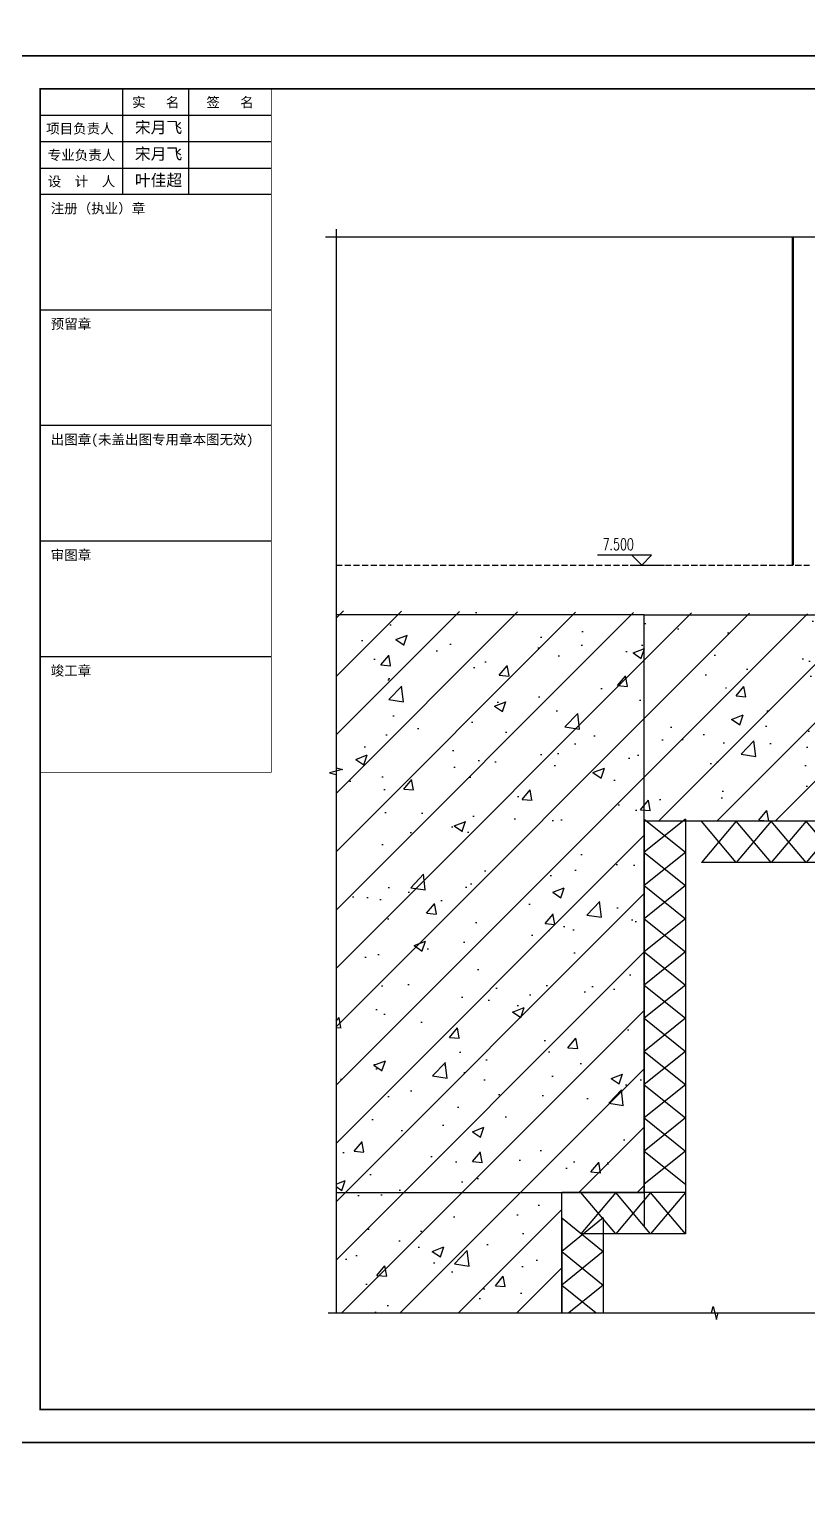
# Model space of a CAD drawing. Extents: x -160106 to 966792, y -663931 to 1550022.
# Drawn here: x -83421 to -82477, y -99664 to -97890 of the extents above; entities that cross this region are included whole.
import ezdxf
from ezdxf.enums import TextEntityAlignment as Align
from ezdxf.xclip import XClip

# ---------------------------------------------------------------- set-up
doc = ezdxf.new("R2010")
doc.units = 0
doc.linetypes.add('ZN-DASH', pattern=[0.35, 0.25, -0.1])
for name, color, linetype in [('!ZN1-填充-8', 8, 'Continuous'), ('!ZN7-符号-173', 173, 'Continuous'), ('0-cxFrame', 155, 'Continuous'), ('20剖面图$0$A-LIN-V', 9, 'Continuous'), ('3符号', 173, 'Continuous'), ('A-LIN-V', 9, 'Continuous'), ('qianming', 155, 'Continuous'), ('S-SHAPE', 51, 'Continuous')]:
    doc.layers.add(name, color=color, linetype=linetype)
doc.layers.add('0-cxText', color=131, linetype='Continuous', lineweight=25)
doc.styles.add('cx_biaoti', font='')
doc.styles.add('cx_tuming', font='simhei.ttf')
doc.styles.add('cx_tuqian1', font='')
doc.styles.add('ZNTextStyle', font='ROMANS.shx', dxfattribs={"width": 0.7, "bigfont": 'CHINESE.shx'})
doc.styles.add('图框宋体', font='', dxfattribs={"width": 0.75})
doc.styles.add('黑体', font='simhei.ttf', dxfattribs={"height": 12})
doc.styles.get('cx_biaoti').set_extended_font_data('SimSun')
doc.styles.get('cx_tuqian1').set_extended_font_data('SimSun')
doc.styles.get('图框宋体').set_extended_font_data('SimSun')

# ---------------------------------------------------------------- blocks, each defined once
blk = doc.blocks.new('$LinePat$保温板1')
at = {"color": 0}
for p, q in [((0, 0), (16, -20)), ((0, -20), (16, 0))]:
    blk.add_line(p, q, dxfattribs=at)
for points in [[(0, 0), (16, 0)], [(0, -20), (16, -20)]]:
    blk.add_lwpolyline(points)
blk = doc.blocks.new('20250825140909')
at = {"layer": '!ZN1-填充-8', "ltscale": 20}
h = blk.add_hatch(dxfattribs=at)
h.set_pattern_fill('钢筋混凝土', color=256, scale=20)
h.set_pattern_definition([(45, (59817.96, 68234.193), (-35.35534, 35.35534), []), (50, (59817.96, 68234.19), (143.45204, -12.55043), [15, -165]), (355, (59817.96, 68234.2), (-27.75027, 150.43843), [12, -132]), (100.4514, (59829.92, 68233.15), (115.70188, 137.8879), [12.74804, -140.22842]), (46.1842, (59817.96, 68274.2), (213.4482, -33.1038), [22.5, -247.5]), (96.6356, (59835.75, 68271.43), (186.93254, 194.82357), [19.12206, -210.3426]), (351.1842, (59817.96, 68274.2), (186.9324, 194.8237), [18, -198]), (21, (59837.96, 68264.19), (119.38141, -80.52378), [15, -165]), (326, (59837.96, 68264.2), (48.66307, 145.03), [12, -132]), (71.4514, (59847.91, 68257.48), (168.04453, 64.5061), [12.74804, -140.22842]), (37.5, (59817.96, 68234.193), (2.43197, 66.57877), [0, -130.4, 0, -134, 0, -132.5]), (7.5, (59817.96, 68234.19), (52.61391, 78.88234), [0, -76.4, 0, -127.4, 0, -50.5]), (327.5, (59773.36, 68234.193), (106.764487, -4.510974), [0, -50, 0, -156, 0, -207]), (317.5, (59753.36, 68234.19), (116.63723, 20.021), [0, -65, 0, -103.6, 0, -147])])
h.paths.add_polyline_path([(-2500, 6740), (-2500, 5000), (-2200.1, 5000), (-2200, 6740), (-2100, 6740), (-2100, 7190), (-1700, 7190), (-1700, 7440), (-2500, 7445)])
at = {"color": 4, "linetype": 'ZN-DASH', "ltscale": 30}
blk.add_line((-3926.4, 7500), (-1900, 7500), dxfattribs=at)
at = {"color": 4, "linetype": 'ZN-DASH', "ltscale": 30, "const_width": 3}
blk.add_lwpolyline([(-3926.4, 12330), (-2020, 12330), (-2020, 11780), (-1920, 11780), (-1920, 7500)], dxfattribs=at)
at = {"layer": '20剖面图$0$A-LIN-V'}
blk.add_lwpolyline([(-2100, 6740), (-2200, 6740)], dxfattribs=at)
at = {"layer": 'A-LIN-V'}
for p, q in [((-2100, 6822.3), (-2100, 6700)), ((-2050, 6822.3), (-2050, 6690))]:
    blk.add_line(p, q, dxfattribs=at)
at = {"layer": 'S-SHAPE'}
for p, q in [((-2100, 7440), (-2500, 7440)), ((-2100, 6740), (-2100, 7440)), ((-2500, 6740), (-2100, 6740))]:
    blk.add_line(p, q, dxfattribs=at)
for points in [[(-2100, 7440), (-1700, 7440), (-1700, 7190), (-2100, 7190)], [(-2500, 6740), (-2500, 5000), (-2200, 5000), (-2200, 6740)]]:
    blk.add_lwpolyline(points, dxfattribs=at)
at = {"layer": 'A-LIN-V', "yscale": 2.5, "zscale": 2.5}
for p, xscale, rotation in [((-2100, 7192.4), -2.513392859260868, 89.9976413807449), ((-1988.5, 7190), -2.643447773777277, 359.9976413807497), ((-1946.3, 7190), -2.643447773777277, 359.9976413807497), ((-1904, 7190), -2.643447773777277, 359.9976413807497), ((-1861.7, 7190), -2.643447773777277, 359.9976413807497), ((-2100, 7152.1), -2.513392859260868, 89.9976413807449), ((-2100, 7111.9), -2.513392859260868, 89.9976413807449), ((-2100, 7071.7), -2.513392859260868, 89.9976413807449), ((-2100, 7031.5), -2.513392859260868, 89.9976413807449), ((-2100, 6991.3), -2.513392859260868, 89.9976413807449), ((-2100, 6951.1), -2.513392859260868, 89.9976413807449), ((-2100, 6910.9), -2.513392859260868, 89.9976413807449), ((-2100, 6870.6), -2.513392859260868, 89.9976413807449), ((-2100, 6830.4), -2.513392859260868, 89.9976413807449), ((-2100, 6790.2), -2.513392859260868, 89.9976413807449), ((-2134.6, 6740), -2.643447773777277, 359.9976413807497), ((-2092.3, 6740), -2.643447773777277, 359.9976413807497), ((-2050, 6740), -2.643447773777277, 359.9976413807497), ((-2200, 6709.3), -2.543614942915339, 89.99764138074882), ((-2200, 6668.6), -2.543614942915339, 89.99764138074882), ((-2200, 6627.9), -2.543614942915339, 89.99764138074882)]:
    blk.add_blockref('$LinePat$保温板1', p, dxfattribs=dict(at, xscale=xscale, rotation=rotation))
blk = doc.blocks.new('zjcx_lan_xinxi(Dragon)')
for p, q in [((7000, -3200), (0, -3200)), ((7000, -6700), (0, -6700)), ((7000, -10200), (0, -10200)), ((7000, -13700), (0, -13700)), ((7000, -17200), (0, -17200))]:
    blk.add_line(p, q)
at = {"const_width": 25}
blk.add_lwpolyline([(0, -20700), (7000, -20700), (7000, 0), (0, 0)], close=True, dxfattribs=at)
for points in [[(2500, -3200), (2500, 0)], [(4500, -3200), (4500, 0)], [(0, -800), (7000, -800)], [(0, -1600), (7000, -1600)], [(0, -2400), (7000, -2400)]]:
    blk.add_lwpolyline(points)
for points in [[(7000, -3200), (7000, 0)], [(0, -3200), (7000, -3200)], [(0, -20700), (7000, -20700), (7000, -3200)], [(0, -20700), (7000, -20700)]]:
    blk.add_lwpolyline(points, dxfattribs=at)
at = {"style": '图框宋体'}
for s, p in [('实   名', (3500, -400)), ('签   名', (5750, -400)), ('项目负责人', (1204, -1200)), ('专业负责人', (1250, -2000)), ('设  计  人', (1250, -2800))]:
    blk.add_text(s, height=300, dxfattribs=at).set_placement(p, align=Align.MIDDLE)
for s, p in [('注册（执业）章', (318, -3771)), ('预留章', (318, -7271)), ('出图章(未盖出图专用章本图无效)', (318, -10771)), ('审图章', (318, -14271)), ('竣工章', (318, -17771))]:
    blk.add_text(s, height=300, dxfattribs=at).set_placement(p)
blk = doc.blocks.new('T-信息(Dragon)')
at = {"layer": '0-cxFrame'}
blk.add_blockref('zjcx_lan_xinxi(Dragon)', (0, 0), dxfattribs=at)
at = {"layer": 'qianming', "color": 3, "style": 'cx_biaoti'}
for s, p in [('宋月飞', (3585, -1168)), ('宋月飞', (3585, -1968)), ('叶佳超', (3585, -2768))]:
    blk.add_text(s, height=350, dxfattribs=at).set_placement(p, align=Align.MIDDLE_CENTER)
blk = doc.blocks.new('TK22.A2 L(Dragon)')
at = {"layer": '0-cxFrame', "color": 7, "const_width": 0.5}
blk.add_lwpolyline([(0, 0), (-594, 0), (-594, 420), (0, 420)], close=True, dxfattribs=at)
at = {"layer": '0-cxFrame', "const_width": 0.5}
blk.add_lwpolyline([(-80, 10), (-574, 10), (-574, 410), (-80, 410)], close=True, dxfattribs=at)
at = {"layer": '0-cxFrame', "xscale": 0.01, "yscale": 0.01, "zscale": 0.01}
blk.add_blockref('T-信息(Dragon)', (-574, 410), dxfattribs=at)
at = {"style": '黑体', "flags": 4}
blk.add_attdef('图幅', text='', height=3.3, dxfattribs=at).set_placement((-40, 3), align=Align.RIGHT)
at = {"layer": '0-cxText', "flags": 4}
for tag, height, style, p in [('建设单位', 3.5, 'cx_tuming', (-45, 240)), ('项目名称', 3.5, 'cx_tuming', (-45, 210)), ('子项名称', 3.5, 'cx_tuming', (-45, 180)), ('工程编号', 3.3, 'cx_tuqian1', (-35, 165)), ('图名1', 3.5, 'cx_tuming', (-45, 87)), ('图名2', 3.5, 'cx_tuming', (-45, 79)), ('图名3', 3.5, 'cx_tuming', (-45, 71)), ('出图日期', 3.3, 'cx_tuqian1', (-39, 60)), ('专业', 3.3, 'cx_tuqian1', (-55, 52)), ('图号', 3.3, 'cx_tuqian1', (-55, 44)), ('版次', 3.3, 'cx_tuqian1', (-20, 44))]:
    blk.add_attdef(tag, text='', height=height, dxfattribs=dict(at, style=style)).set_placement(p, align=Align.MIDDLE)
at = {"layer": 'Defpoints', "color": 6, "flags": 4}
for tag, height, style, p in [('tufu', 3.3, '黑体', (-12, 12)), ('dwfname', 4, 'cx_tuqian1', (-80, 3))]:
    blk.add_attdef(tag, text='', height=height, dxfattribs=dict(at, style=style)).set_placement(p, align=Align.RIGHT)
blk = doc.blocks.new('Zsymbol-Level')
at = {"ltscale": 10}
blk.add_line((3.48, 0), (-6.85, 0), dxfattribs=at)
blk.add_lwpolyline([(3, 3), (0, 0), (-3, 3), (13.45, 3)])
at = {"color": 0, "style": 'ZNTextStyle', "width": 0.7, "flags": 8}
blk.add_attdef('标高', text='', height=3.5, dxfattribs=at).set_placement((7.12, 6.31), align=Align.MIDDLE_CENTER)
blk.add_attdef('楼层号', text='', height=3.5, dxfattribs=at).set_placement((21.35, 6.29), align=Align.MIDDLE)

msp = doc.modelspace()

# ---------------------------------------------------------------- block references
at = {"ltscale": 1000}
ref = msp.add_blockref('20250825140909', (-80575.41, -106039.32), dxfattribs=at)
XClip(ref).set_block_clipping_path([(-2473.5095317921, 6594.0808168081), (-1190.6504754553, 7897.4553259507)])

# ---------------------------------------------------------------- next in the draw order: linework, layer by layer
at = {"layer": '3符号'}
for points in [[(-81766.06, -98141.87), (-82409.91, -98141.87), (-82411.91, -98149.87), (-82415.91, -98133.87), (-82417.91, -98141.87), (-83061.77, -98141.87)], [(-83048.92, -98132.27), (-83048.92, -98784.75), (-83040.92, -98786.75), (-83056.92, -98790.75), (-83048.92, -98792.75), (-83048.92, -99445.24)], [(-83058.52, -99445.24), (-82594.07, -99445.24), (-82592.07, -99437.24), (-82588.07, -99453.24), (-82586.07, -99445.24), (-82121.63, -99445.24)]]:
    msp.add_lwpolyline(points, dxfattribs=at)

# ---------------------------------------------------------------- next in the draw order: block references
at = {"layer": '!ZN7-符号-173', "color": 7, "ltscale": 70}
ref = msp.add_blockref('Zsymbol-Level', (-82678.51, -98539.32), dxfattribs=dict(at, xscale=-4, yscale=4, zscale=4))
ref.add_attrib('标高', '7.500', dxfattribs={"layer": '0', "color": 0, "height": 14, "style": 'ZNTextStyle', "width": 0.7}).set_placement((-82706.99, -98514.09), align=Align.MIDDLE_CENTER)
at = {"layer": '0-cxFrame', "xscale": 4, "yscale": 4, "zscale": 4}
msp.add_blockref('TK22.A2 L(Dragon)', (-81111.4, -99602.2), dxfattribs=at)

doc.saveas('drawing.dxf')
